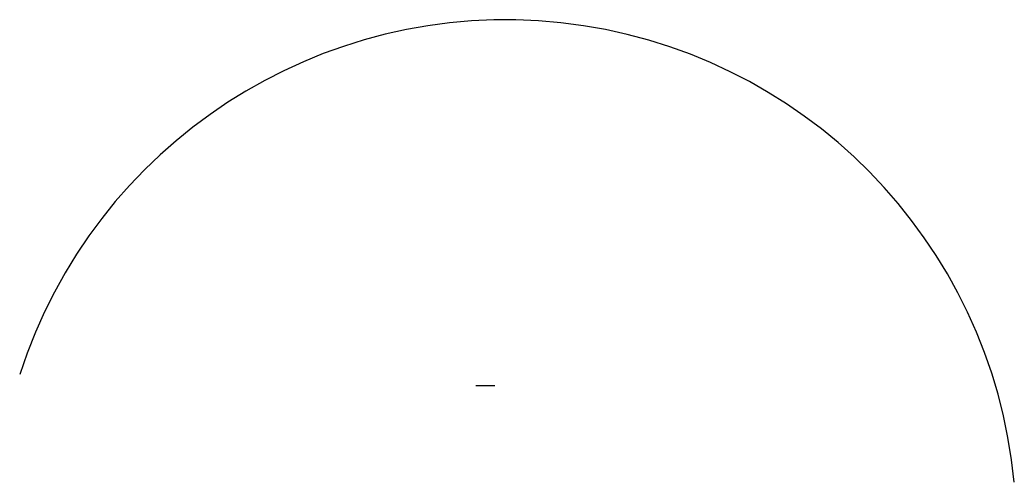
# Model space of a CAD drawing. Header units: inches. Extents: x 12.54 to 21.95, y 9.11 to 13.49.
import ezdxf

# ---------------------------------------------------------------- set-up
doc = ezdxf.new("R2010")
doc.units = ezdxf.units.IN
doc.header["$MEASUREMENT"] = 0

msp = doc.modelspace()

# ---------------------------------------------------------------- linework, layer by layer
msp.add_line((16.8604, 10.0251), (17.0379, 10.0257))
msp.add_arc((17.1442, 8.6579), 4.8318, 5.37978, 162.24746)

doc.saveas('drawing.dxf')
